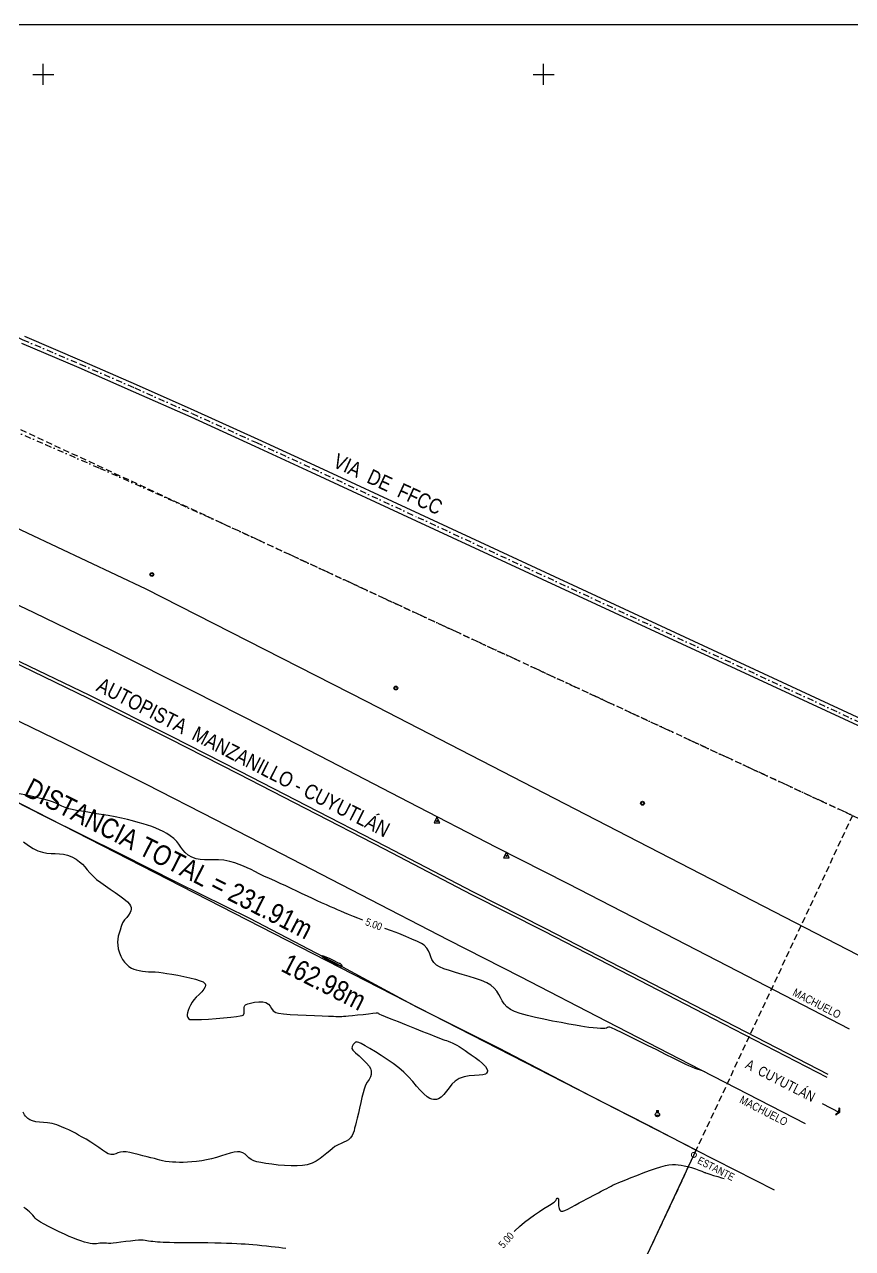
# Model space of a CAD drawing. Header units: metres. Extents: x 587880 to 588453, y 2097032 to 2097560.
# Drawn here: x 588096.3 to 588261.7, y 2097315.3 to 2097560 of the extents above; entities that cross this region are included whole.
import ezdxf
from ezdxf.enums import TextEntityAlignment as Align

# ---------------------------------------------------------------- set-up
doc = ezdxf.new("R2010")
doc.units = ezdxf.units.M
doc.header["$LTSCALE"] = 5
doc.header["$MEASUREMENT"] = 0
doc.linetypes.add('DASHDOT2', pattern=[0.5, 0.25, -0.125, 0, -0.125])
doc.linetypes.add('DASHED2', pattern=[0.375, 0.25, -0.125])
for name, color, linetype in [('1', 7, 'Continuous'), ('ANNOBJ', 7, 'Continuous'), ('BARRERA PROTECTORA', 8, 'Continuous'), ('CONT-MJR', 24, 'Continuous'), ('CONT-MNR', 44, 'Continuous'), ('COORDS', 7, 'Continuous'), ('DISTANCIAS', 7, 'Continuous'), ('EJE DE VIA', 7, 'DASHDOT2'), ('ESTACIONES', 150, 'Continuous'), ('ESTANTE', 7, 'Continuous'), ('FIBRA OPTICA', 22, 'Continuous'), ('LIENZO DE ALAMBRE DE PUAS', 3, 'Continuous'), ('POLIGONO DE ESCRITURAS', 7, 'DASHED2'), ('POLIGONO DE PROPIEDAD', 1, 'Continuous'), ('POSTE DE CFE', 30, 'Continuous'), ('RESPALDO DE MACHUELO', 7, 'Continuous'), ('TEXTOS', 7, 'Continuous'), ('VIA FFCC', 7, 'Continuous')]:
    doc.layers.add(name, color=color, linetype=linetype)
doc.styles.add('S4', font='simplex', dxfattribs={"height": 1.668})
doc.styles.add('style1', font='ARIALN.TTF', dxfattribs={"height": 1.5})

# ---------------------------------------------------------------- blocks, each defined once
blk = doc.blocks.new('POLÍGONO ESCRITURA CUYUTLÁN')
for p, q in [((74.96, 353.15), (299.57, 295.06)), ((299.57, 295.06), (222.35, 0))]:
    blk.add_line(p, q)
blk = doc.blocks.new('ip')
for radius in [0.00127, 0.000953]:
    blk.add_circle((0, 0), radius)
blk = doc.blocks.new('sta')
for p, q in [((-0.0001, 0.00253), (-0.00201, -0.00128)), ((0.0018, -0.00128), (-0.0001, 0.00253)), ((-0.00201, -0.00128), (0.0018, -0.00128))]:
    blk.add_line(p, q)
blk.add_circle((0, 0), 0.000319)
blk = doc.blocks.new('za_arrw0')
for p, q in [((-1, 0), (0, 0)), ((-0.144, 0.188), (-0.097, 0.188)), ((-0.144, 0.188), (-0.05, 0)), ((-0.05, 0), (-0.144, -0.188)), ((-0.097, 0.188), (-0.003, 0)), ((-0.003, 0), (-0.097, -0.188)), ((-0.144, -0.188), (-0.097, -0.188))]:
    blk.add_line(p, q)
for points in [[(-0.144, 0.188), (-0.05, 0), (-0.097, 0.188), (-0.003, 0)], [(-0.144, -0.188), (-0.05, 0), (-0.097, -0.188), (-0.003, 0)]]:
    blk.add_solid(points)

msp = doc.modelspace()

# ---------------------------------------------------------------- linework, layer by layer
at = {"layer": '1'}
msp.add_line((587880.49, 2097559.969), (588453.35, 2097559.969), dxfattribs=at)
at = {"layer": 'BARRERA PROTECTORA'}
for p, q in [((588093.477, 2097432.838), (588108.972, 2097425.332)), ((588093.748, 2097433.4), (588109.247, 2097425.892)), ((588108.972, 2097425.332), (588125.16, 2097417.246)), ((588109.247, 2097425.892), (588125.441, 2097417.803)), ((588125.441, 2097417.803), (588139.284, 2097410.742)), ((588125.16, 2097417.246), (588139, 2097410.187)), ((588139.284, 2097410.742), (588152.642, 2097403.863)), ((588139, 2097410.187), (588152.356, 2097403.308)), ((588152.356, 2097403.308), (588168.124, 2097395.176)), ((588152.642, 2097403.863), (588168.411, 2097395.73)), ((588168.411, 2097395.73), (588185.898, 2097386.632)), ((588168.124, 2097395.176), (588185.613, 2097386.077)), ((588185.613, 2097386.077), (588199.953, 2097378.783)), ((588185.898, 2097386.632), (588200.237, 2097379.338)), ((588199.953, 2097378.783), (588217.257, 2097369.856)), ((588200.237, 2097379.338), (588217.543, 2097370.41)), ((588217.257, 2097369.856), (588233.896, 2097361.266)), ((588217.543, 2097370.41), (588234.182, 2097361.821)), ((588234.182, 2097361.821), (588256.818, 2097350.161)), ((588233.896, 2097361.266), (588256.555, 2097349.595))]:
    msp.add_line(p, q, dxfattribs=at)
at = {"layer": 'CONT-MJR', "elevation": 5, "flags": 128}
for points in [[(588163.858, 2097380.943), (588162.855, 2097381.326), (588162.008, 2097381.666), (588161.033, 2097382.077), (588160.207, 2097382.426), (588159.482, 2097382.735), (588158.807, 2097383.025), (588158.135, 2097383.319), (588157.413, 2097383.637), (588156.595, 2097384.002), (588155.628, 2097384.435), (588154.746, 2097384.835), (588153.798, 2097385.273), (588152.794, 2097385.741), (588151.747, 2097386.233), (588150.668, 2097386.74), (588149.569, 2097387.257), (588148.461, 2097387.775), (588147.356, 2097388.288), (588146.265, 2097388.789), (588145.2, 2097389.27), (588144.115, 2097389.77), (588143.166, 2097390.233), (588142.316, 2097390.66), (588141.529, 2097391.055), (588140.77, 2097391.423), (588140.002, 2097391.766), (588139.189, 2097392.088), (588138.295, 2097392.393), (588137.284, 2097392.684), (588136.12, 2097392.92), (588135.051, 2097393.019), (588134.06, 2097393.032), (588133.13, 2097393.006), (588132.244, 2097392.992), (588131.387, 2097393.039), (588130.54, 2097393.196), (588129.688, 2097393.513), (588128.936, 2097393.956), (588128.361, 2097394.448), (588127.906, 2097394.979), (588127.513, 2097395.538), (588127.123, 2097396.113), (588126.68, 2097396.694), (588126.126, 2097397.268), (588125.402, 2097397.826), (588124.676, 2097398.278), (588123.959, 2097398.674), (588123.234, 2097399.025), (588122.487, 2097399.341), (588121.703, 2097399.634), (588120.865, 2097399.917), (588119.958, 2097400.199), (588118.967, 2097400.493), (588117.876, 2097400.809), (588116.845, 2097401.077), (588115.656, 2097401.339), (588114.353, 2097401.592), (588112.981, 2097401.836), (588111.584, 2097402.071), (588110.205, 2097402.294), (588108.89, 2097402.505), (588107.682, 2097402.703), (588106.626, 2097402.887), (588105.766, 2097403.055), (588105.146, 2097403.207), (588104.364, 2097403.472), (588103.743, 2097403.739), (588103.203, 2097404.007), (588102.663, 2097404.275), (588102.042, 2097404.541), (588101.259, 2097404.804), (588100.527, 2097405.003), (588099.462, 2097405.271), (588098.159, 2097405.581), (588096.714, 2097405.908), (588095.22, 2097406.227)], [(588096.092, 2097396.622), (588097.035, 2097395.878), (588097.995, 2097395.248), (588098.935, 2097394.792), (588099.839, 2097394.513), (588100.713, 2097394.365), (588101.566, 2097394.3), (588102.402, 2097394.273), (588103.23, 2097394.236), (588104.057, 2097394.143), (588104.888, 2097393.947), (588105.731, 2097393.601), (588106.584, 2097393.111), (588107.265, 2097392.617), (588107.825, 2097392.111), (588108.319, 2097391.584), (588108.799, 2097391.028), (588109.318, 2097390.434), (588109.928, 2097389.793), (588110.683, 2097389.097), (588111.502, 2097388.443), (588112.423, 2097387.78), (588113.396, 2097387.114), (588114.371, 2097386.454), (588115.3, 2097385.808), (588116.131, 2097385.184), (588116.815, 2097384.59), (588117.223, 2097384.142), (588117.432, 2097383.824), (588117.518, 2097383.622), (588117.544, 2097383.524), (588117.565, 2097383.402), (588117.58, 2097383.169), (588117.538, 2097382.844), (588117.383, 2097382.445), (588117.071, 2097381.975), (588116.678, 2097381.501), (588116.26, 2097380.989), (588115.873, 2097380.4), (588115.572, 2097379.698), (588115.346, 2097378.973), (588115.154, 2097378.322), (588115.004, 2097377.718), (588114.905, 2097377.134), (588114.866, 2097376.542), (588114.898, 2097375.917), (588115.008, 2097375.232), (588115.226, 2097374.435), (588115.513, 2097373.731), (588115.859, 2097373.113), (588116.252, 2097372.573), (588116.681, 2097372.105), (588117.133, 2097371.7), (588117.649, 2097371.339), (588118.123, 2097371.12), (588118.608, 2097370.987), (588119.156, 2097370.885), (588119.817, 2097370.761), (588120.424, 2097370.669), (588121.037, 2097370.632), (588121.676, 2097370.621), (588122.366, 2097370.604), (588123.127, 2097370.554), (588123.983, 2097370.439), (588124.737, 2097370.313), (588125.732, 2097370.149), (588126.884, 2097369.948), (588128.107, 2097369.714), (588129.319, 2097369.451), (588130.436, 2097369.162), (588131.373, 2097368.85), (588131.937, 2097368.587), (588132.224, 2097368.383), (588132.34, 2097368.244), (588132.374, 2097368.173), (588132.399, 2097368.081), (588132.412, 2097367.891), (588132.344, 2097367.591), (588132.12, 2097367.172), (588131.683, 2097366.627), (588131.147, 2097366.076), (588130.595, 2097365.537), (588130.107, 2097365.026), (588129.764, 2097364.561), (588129.441, 2097363.959), (588129.161, 2097363.39), (588128.943, 2097362.878), (588128.803, 2097362.445), (588128.76, 2097362.115), (588128.797, 2097361.797), (588128.886, 2097361.521), (588129.039, 2097361.293), (588129.268, 2097361.115), (588129.64, 2097361.077), (588130.464, 2097361.081), (588131.629, 2097361.12), (588133.023, 2097361.191), (588134.533, 2097361.287), (588136.05, 2097361.404), (588137.46, 2097361.536), (588138.652, 2097361.677), (588139.373, 2097361.793), (588139.741, 2097361.88), (588139.891, 2097361.938), (588139.934, 2097361.967), (588139.994, 2097362.026), (588140.082, 2097362.159), (588140.151, 2097362.385), (588140.164, 2097362.724), (588140.134, 2097363.169), (588140.147, 2097363.511), (588140.215, 2097363.743), (588140.303, 2097363.88), (588140.362, 2097363.941), (588140.422, 2097363.991), (588140.581, 2097364.087), (588140.9, 2097364.223), (588141.443, 2097364.383), (588142.243, 2097364.534), (588143.086, 2097364.614), (588143.873, 2097364.602), (588144.508, 2097364.481), (588145.013, 2097364.179), (588145.346, 2097363.758), (588145.621, 2097363.287), (588145.955, 2097362.837), (588146.462, 2097362.478), (588147.032, 2097362.34), (588148.035, 2097362.216), (588149.362, 2097362.106), (588150.903, 2097362.01), (588152.549, 2097361.928), (588154.189, 2097361.859), (588155.715, 2097361.805), (588157.016, 2097361.764), (588157.982, 2097361.737), (588158.505, 2097361.724), (588158.964, 2097361.713), (588159.329, 2097361.709), (588159.663, 2097361.712), (588160.028, 2097361.725), (588160.487, 2097361.749), (588161.003, 2097361.794), (588161.821, 2097361.88), (588162.829, 2097361.993), (588163.916, 2097362.115), (588164.97, 2097362.234), (588165.881, 2097362.332), (588166.537, 2097362.395), (588166.828, 2097362.409), (588166.971, 2097362.343), (588167.075, 2097362.252), (588167.214, 2097362.154), (588167.534, 2097362.021), (588168.326, 2097361.701), (588169.488, 2097361.234), (588170.918, 2097360.661), (588172.514, 2097360.024), (588174.173, 2097359.362), (588175.792, 2097358.716), (588177.271, 2097358.128), (588178.506, 2097357.637), (588179.396, 2097357.286), (588179.837, 2097357.114), (588180.267, 2097356.965), (588180.608, 2097356.862), (588180.944, 2097356.751), (588181.362, 2097356.578), (588181.722, 2097356.413), (588182.146, 2097356.212), (588182.624, 2097355.968), (588183.147, 2097355.674), (588183.706, 2097355.325), (588184.291, 2097354.914), (588184.837, 2097354.525), (588185.535, 2097354.042), (588186.309, 2097353.491), (588187.087, 2097352.899), (588187.793, 2097352.29), (588188.354, 2097351.693), (588188.649, 2097351.24), (588188.754, 2097350.924), (588188.761, 2097350.728), (588188.743, 2097350.634), (588188.708, 2097350.535), (588188.6, 2097350.367), (588188.349, 2097350.18), (588187.871, 2097350.03), (588187.087, 2097349.944), (588186.155, 2097349.902), (588185.137, 2097349.827), (588184.097, 2097349.644), (588183.095, 2097349.276), (588182.327, 2097348.77), (588181.678, 2097348.139), (588181.109, 2097347.444), (588180.581, 2097346.744), (588180.056, 2097346.098), (588179.495, 2097345.567), (588178.995, 2097345.265), (588178.576, 2097345.13), (588178.272, 2097345.09), (588178.112, 2097345.087), (588177.967, 2097345.095), (588177.683, 2097345.144), (588177.265, 2097345.294), (588176.719, 2097345.622), (588176.04, 2097346.207), (588175.348, 2097346.946), (588174.625, 2097347.796), (588173.852, 2097348.714), (588173.011, 2097349.657), (588172.083, 2097350.581), (588171.049, 2097351.443), (588169.915, 2097352.27), (588168.727, 2097353.096), (588167.531, 2097353.895), (588166.37, 2097354.64), (588165.289, 2097355.305), (588164.332, 2097355.861), (588163.543, 2097356.282), (588163.063, 2097356.503), (588162.806, 2097356.593), (588162.689, 2097356.613), (588162.648, 2097356.611), (588162.569, 2097356.591), (588162.415, 2097356.53), (588162.199, 2097356.388), (588161.952, 2097356.126), (588161.739, 2097355.724), (588161.67, 2097355.293), (588161.876, 2097354.951), (588162.394, 2097354.439), (588163.106, 2097353.803), (588163.892, 2097353.088), (588164.634, 2097352.338), (588165.117, 2097351.744), (588165.373, 2097351.317), (588165.48, 2097351.047), (588165.511, 2097350.917), (588165.534, 2097350.771), (588165.553, 2097350.495), (588165.52, 2097350.118), (588165.385, 2097349.662), (588165.108, 2097349.126), (588164.765, 2097348.573), (588164.415, 2097347.946), (588164.114, 2097347.188), (588163.908, 2097346.442), (588163.682, 2097345.516), (588163.445, 2097344.478), (588163.206, 2097343.397), (588162.974, 2097342.341), (588162.757, 2097341.377), (588162.566, 2097340.575), (588162.408, 2097340.002), (588162.234, 2097339.374), (588162.11, 2097338.851), (588161.97, 2097338.388), (588161.752, 2097337.935), (588161.391, 2097337.447), (588160.993, 2097337.072), (588160.552, 2097336.788), (588160.067, 2097336.55), (588159.532, 2097336.317), (588158.944, 2097336.044), (588158.3, 2097335.688), (588157.786, 2097335.324), (588157.245, 2097334.872), (588156.666, 2097334.363), (588156.036, 2097333.828), (588155.343, 2097333.299), (588154.574, 2097332.806), (588153.717, 2097332.383), (588152.76, 2097332.059), (588151.843, 2097331.897), (588150.748, 2097331.823), (588149.528, 2097331.825), (588148.239, 2097331.888), (588146.935, 2097331.999), (588145.671, 2097332.145), (588144.503, 2097332.313), (588143.483, 2097332.488), (588142.668, 2097332.659), (588142.112, 2097332.811), (588141.526, 2097333.092), (588141.082, 2097333.442), (588140.71, 2097333.817), (588140.339, 2097334.174), (588139.9, 2097334.468), (588139.321, 2097334.655), (588138.8, 2097334.668), (588138.145, 2097334.566), (588137.378, 2097334.375), (588136.522, 2097334.121), (588135.6, 2097333.831), (588134.632, 2097333.532), (588133.642, 2097333.249), (588132.652, 2097333.01), (588131.684, 2097332.84), (588130.654, 2097332.716), (588129.698, 2097332.626), (588128.809, 2097332.568), (588127.983, 2097332.537), (588127.212, 2097332.532), (588126.492, 2097332.549), (588125.816, 2097332.585), (588125.179, 2097332.636), (588124.446, 2097332.727), (588123.854, 2097332.839), (588123.333, 2097332.971), (588122.814, 2097333.12), (588122.226, 2097333.283), (588121.501, 2097333.458), (588120.741, 2097333.639), (588119.892, 2097333.854), (588119.002, 2097334.082), (588118.121, 2097334.3), (588117.295, 2097334.484), (588116.573, 2097334.611), (588116.003, 2097334.659), (588115.413, 2097334.585), (588114.937, 2097334.415), (588114.504, 2097334.227), (588114.045, 2097334.1), (588113.49, 2097334.112), (588113.007, 2097334.272), (588112.452, 2097334.576), (588111.824, 2097334.993), (588111.123, 2097335.491), (588110.348, 2097336.038), (588109.5, 2097336.602), (588108.576, 2097337.151), (588107.789, 2097337.59), (588107.086, 2097337.985), (588106.433, 2097338.346), (588105.796, 2097338.684), (588105.142, 2097339.01), (588104.436, 2097339.334), (588103.645, 2097339.666), (588102.734, 2097340.018), (588101.78, 2097340.301), (588100.884, 2097340.454), (588100.044, 2097340.531), (588099.257, 2097340.584), (588098.522, 2097340.666), (588097.837, 2097340.83), (588097.325, 2097341.055), (588096.961, 2097341.297), (588096.727, 2097341.499), (588096.613, 2097341.614), (588096.489, 2097341.753), (588096.27, 2097342.052), (588096.009, 2097342.541)], [(588232.216, 2097350.635), (588232.143, 2097350.662), (588231.989, 2097350.717), (588231.74, 2097350.805), (588231.373, 2097350.932), (588230.861, 2097351.111), (588230.292, 2097351.318), (588229.668, 2097351.559), (588228.992, 2097351.839), (588228.395, 2097352.118), (588227.366, 2097352.62), (588225.994, 2097353.3), (588224.372, 2097354.108), (588222.588, 2097355), (588220.735, 2097355.926), (588218.902, 2097356.841), (588217.18, 2097357.696), (588215.66, 2097358.445), (588214.432, 2097359.041), (588213.587, 2097359.436), (588213.216, 2097359.584), (588212.951, 2097359.556), (588212.741, 2097359.46), (588212.526, 2097359.35), (588212.248, 2097359.277), (588211.918, 2097359.268), (588211.392, 2097359.289), (588210.712, 2097359.339), (588209.919, 2097359.416), (588209.054, 2097359.521), (588208.157, 2097359.653), (588207.458, 2097359.767), (588206.394, 2097359.946), (588205.044, 2097360.181), (588203.485, 2097360.464), (588201.798, 2097360.787), (588200.06, 2097361.141), (588198.351, 2097361.518), (588196.749, 2097361.911), (588195.334, 2097362.31), (588194.183, 2097362.709), (588193.376, 2097363.097), (588192.654, 2097363.643), (588192.123, 2097364.227), (588191.719, 2097364.84), (588191.38, 2097365.47), (588191.044, 2097366.107), (588190.647, 2097366.743), (588190.128, 2097367.366), (588189.422, 2097367.967), (588188.628, 2097368.426), (588187.598, 2097368.866), (588186.397, 2097369.289), (588185.087, 2097369.699), (588183.735, 2097370.096), (588182.403, 2097370.483), (588181.155, 2097370.863), (588180.055, 2097371.237), (588179.168, 2097371.607), (588178.557, 2097371.976), (588178.027, 2097372.516), (588177.678, 2097373.075), (588177.439, 2097373.646), (588177.236, 2097374.223), (588176.997, 2097374.798), (588176.651, 2097375.365), (588176.126, 2097375.916), (588175.589, 2097376.272), (588174.76, 2097376.697), (588173.691, 2097377.179), (588172.435, 2097377.702), (588171.046, 2097378.253), (588169.575, 2097378.816), (588168.256, 2097379.31)], [(588194.118, 2097318.708), (588194.247, 2097318.842), (588195.177, 2097319.729), (588196.143, 2097320.555), (588197.151, 2097321.338), (588198.162, 2097322.066), (588199.139, 2097322.729), (588200.043, 2097323.314), (588200.838, 2097323.81), (588201.484, 2097324.207), (588201.945, 2097324.493), (588202.182, 2097324.658), (588202.403, 2097324.909), (588202.576, 2097325.167), (588202.723, 2097325.359), (588202.871, 2097325.411), (588202.944, 2097325.15), (588202.962, 2097324.566), (588202.997, 2097323.851), (588203.086, 2097323.316), (588203.214, 2097323.002), (588203.336, 2097322.857), (588203.41, 2097322.808), (588203.47, 2097322.784), (588203.607, 2097322.761), (588203.856, 2097322.784), (588204.26, 2097322.909), (588204.864, 2097323.187), (588205.553, 2097323.562), (588206.304, 2097323.993), (588207.091, 2097324.439), (588207.891, 2097324.858), (588208.635, 2097325.231), (588209.292, 2097325.572), (588209.881, 2097325.888), (588210.426, 2097326.185), (588210.95, 2097326.471), (588211.473, 2097326.752), (588212.019, 2097327.035), (588212.604, 2097327.336), (588213.078, 2097327.585), (588213.499, 2097327.803), (588213.923, 2097328.014), (588214.407, 2097328.238), (588215.01, 2097328.499), (588215.575, 2097328.732), (588216.412, 2097329.069), (588217.455, 2097329.481), (588218.637, 2097329.94), (588219.893, 2097330.416), (588221.158, 2097330.88), (588222.365, 2097331.305), (588223.449, 2097331.662), (588224.344, 2097331.921), (588224.984, 2097332.054), (588225.725, 2097332.119), (588226.349, 2097332.121), (588226.911, 2097332.069), (588227.466, 2097331.972), (588228.067, 2097331.841), (588228.771, 2097331.684), (588229.556, 2097331.485), (588230.326, 2097331.244), (588231.027, 2097330.994), (588231.605, 2097330.77), (588232.003, 2097330.605), (588232.169, 2097330.534), (588232.268, 2097330.48), (588232.367, 2097330.428), (588232.607, 2097330.352), (588233.178, 2097330.178), (588233.947, 2097329.944), (588234.779, 2097329.691), (588235.542, 2097329.46), (588236.102, 2097329.289)]]:
    msp.add_lwpolyline(points, dxfattribs=at)
at = {"layer": 'CONT-MNR', "elevation": 5.5, "flags": 128}
msp.add_lwpolyline([(588159.421, 2097372.195), (588159.382, 2097372.225), (588159.311, 2097372.265), (588159.206, 2097372.298), (588159.036, 2097372.352), (588158.734, 2097372.501), (588158.108, 2097372.815), (588157.322, 2097373.199), (588156.541, 2097373.558), (588156.029, 2097373.763), (588155.767, 2097373.838), (588155.67, 2097373.838), (588155.649, 2097373.822), (588155.647, 2097373.795), (588155.698, 2097373.72), (588155.892, 2097373.562), (588156.318, 2097373.29), (588157.005, 2097372.901), (588157.715, 2097372.526), (588158.292, 2097372.234), (588158.577, 2097372.097), (588158.78, 2097372.036), (588158.988, 2097371.984), (588159.249, 2097371.853), (588159.562, 2097371.692), (588159.752, 2097371.658), (588159.727, 2097371.809), (588159.582, 2097372.024)], close=True, dxfattribs=at)
msp.add_lwpolyline([(588148.464, 2097315.304), (588147.811, 2097315.404), (588147.107, 2097315.498), (588146.346, 2097315.587), (588145.524, 2097315.676), (588144.637, 2097315.767), (588143.679, 2097315.864), (588142.743, 2097315.956), (588141.899, 2097316.034), (588141.108, 2097316.1), (588140.332, 2097316.157), (588139.533, 2097316.208), (588138.674, 2097316.255), (588137.715, 2097316.3), (588136.62, 2097316.347), (588135.56, 2097316.381), (588134.306, 2097316.407), (588132.918, 2097316.427), (588131.458, 2097316.442), (588129.989, 2097316.453), (588128.571, 2097316.463), (588127.267, 2097316.471), (588126.138, 2097316.481), (588125.246, 2097316.493), (588124.653, 2097316.508), (588123.988, 2097316.54), (588123.394, 2097316.574), (588122.859, 2097316.61), (588122.37, 2097316.649), (588121.915, 2097316.692), (588121.479, 2097316.737), (588121.03, 2097316.8), (588120.675, 2097316.872), (588120.352, 2097316.94), (588119.997, 2097316.992), (588119.549, 2097317.017), (588119.075, 2097316.992), (588118.353, 2097316.918), (588117.467, 2097316.811), (588116.501, 2097316.687), (588115.538, 2097316.561), (588114.663, 2097316.448), (588113.959, 2097316.365), (588113.511, 2097316.327), (588113.016, 2097316.331), (588112.63, 2097316.364), (588112.244, 2097316.398), (588111.749, 2097316.408), (588111.333, 2097316.376), (588110.987, 2097316.317), (588110.662, 2097316.258), (588110.307, 2097316.224), (588109.874, 2097316.24), (588109.415, 2097316.31), (588108.862, 2097316.436), (588108.226, 2097316.614), (588107.516, 2097316.841), (588106.742, 2097317.114), (588105.915, 2097317.43), (588105.161, 2097317.747), (588104.226, 2097318.17), (588103.185, 2097318.662), (588102.113, 2097319.185), (588101.088, 2097319.702), (588100.183, 2097320.174), (588099.475, 2097320.565), (588099.04, 2097320.836), (588098.674, 2097321.135), (588098.411, 2097321.408), (588098.186, 2097321.68), (588097.936, 2097321.974), (588097.598, 2097322.314), (588097.258, 2097322.617), (588096.907, 2097322.913), (588096.533, 2097323.219), (588096.124, 2097323.546)], dxfattribs=at)
at = {"layer": 'COORDS', "linetype": 'Continuous'}
for p, q in [((588097.9, 2097550), (588102.1, 2097550)), ((588100, 2097547.9), (588100, 2097552.1)), ((588197.9, 2097550), (588202.1, 2097550)), ((588200, 2097547.9), (588200, 2097552.1))]:
    msp.add_line(p, q, dxfattribs=at)
at = {"layer": 'EJE DE VIA'}
for points in [[(588022.71, 2097527.026), (588033.919, 2097522.463), (588050.214, 2097515.833), (588066.292, 2097509.264), (588075.044, 2097505.676), (588085.572, 2097501.34), (588095.963, 2097496.97), (588107.402, 2097492.081), (588118.296, 2097487.321), (588129.786, 2097482.214), (588142.604, 2097476.39), (588153.87, 2097471.194), (588174.866, 2097461.456), (588284.791, 2097410.466)], [(588016.112, 2097510.817), (588027.322, 2097506.254), (588043.607, 2097499.628), (588059.663, 2097493.068), (588068.393, 2097489.489), (588078.848, 2097485.183), (588089.132, 2097480.858), (588100.46, 2097476.017), (588111.239, 2097471.307), (588122.612, 2097466.252), (588135.319, 2097460.478), (588146.524, 2097455.31), (588167.504, 2097445.58), (588277.428, 2097394.591)]]:
    msp.add_lwpolyline(points, dxfattribs=at)
at = {"layer": 'ESTANTE', "const_width": 0.2}
msp.add_lwpolyline([(588229.517, 2097334.038, 1), (588230.517, 2097334.038, 1)], format="xyb", close=True, dxfattribs=at)
at = {"layer": 'FIBRA OPTICA', "const_width": 0.431}
msp.add_lwpolyline([(588222.512, 2097342.075, 1), (588222.944, 2097342.075, 1)], format="xyb", dxfattribs=at)
at = {"layer": 'FIBRA OPTICA'}
msp.add_circle((588222.728, 2097342.075), 0.431, dxfattribs=at)
at = {"layer": 'LIENZO DE ALAMBRE DE PUAS'}
for p, q in [((588022.458, 2097493.486), (588120.485, 2097447.185)), ((588120.485, 2097447.185), (588164.508, 2097424.717)), ((588164.508, 2097424.717), (588266.905, 2097371.906)), ((588085.421, 2097409.317), (588100.381, 2097401.688)), ((588100.381, 2097401.688), (588115.452, 2097394.19)), ((588115.452, 2097394.19), (588126.622, 2097388.516)), ((588126.622, 2097388.516), (588141.251, 2097381.363)), ((588141.251, 2097381.363), (588158.953, 2097372.091)), ((588158.953, 2097372.091), (588174.591, 2097363.623)), ((588174.591, 2097363.623), (588191.115, 2097355.329)), ((588191.115, 2097355.329), (588209.366, 2097345.867)), ((588209.366, 2097345.867), (588220.88, 2097339.996)), ((588220.88, 2097339.996), (588230.352, 2097335.037)), ((588230.352, 2097335.037), (588246.085, 2097327.023))]:
    msp.add_line(p, q, dxfattribs=at)
at = {"layer": 'POLIGONO DE PROPIEDAD', "linetype": 'Continuous', "flags": 128}
msp.add_lwpolyline([(588132.581, 2097125.566), (588230.459, 2097334.983), (588085.421, 2097409.317), (588022.918, 2097438.392), (587925.28, 2097227.892)], close=True, dxfattribs=at)
at = {"layer": 'RESPALDO DE MACHUELO'}
for p, q in [((588084.733, 2097448.843), (588098.1, 2097442.425)), ((588098.1, 2097442.425), (588113.67, 2097434.882)), ((588113.67, 2097434.882), (588129.956, 2097426.747)), ((588129.956, 2097426.747), (588143.854, 2097419.659)), ((588089.037, 2097423.632), (588104.46, 2097416.161)), ((588143.854, 2097419.659), (588157.232, 2097412.769)), ((588104.46, 2097416.161), (588120.554, 2097408.121)), ((588157.232, 2097412.769), (588173.02, 2097404.626)), ((588120.554, 2097408.121), (588134.338, 2097401.091)), ((588173.02, 2097404.626), (588190.481, 2097395.541)), ((588134.338, 2097401.091), (588147.674, 2097394.223)), ((588147.674, 2097394.223), (588163.423, 2097386.1)), ((588190.481, 2097395.541), (588204.805, 2097388.255)), ((588204.805, 2097388.255), (588222.138, 2097379.314)), ((588163.423, 2097386.1), (588180.937, 2097376.988)), ((588222.138, 2097379.314), (588238.774, 2097370.726)), ((588180.937, 2097376.988), (588195.293, 2097369.686)), ((588195.293, 2097369.686), (588212.57, 2097360.773)), ((588238.774, 2097370.726), (588261.038, 2097359.258)), ((588212.57, 2097360.773), (588229.212, 2097352.182)), ((588229.212, 2097352.182), (588252.251, 2097340.315))]:
    msp.add_line(p, q, dxfattribs=at)
at = {"layer": 'VIA FFCC'}
for p, q in [((588095.669, 2097496.278), (588107.104, 2097491.391)), ((588096.256, 2097497.663), (588107.701, 2097492.772)), ((588107.104, 2097491.391), (588117.993, 2097486.633)), ((588107.701, 2097492.772), (588118.6, 2097488.009)), ((588117.993, 2097486.633), (588129.478, 2097481.528)), ((588118.6, 2097488.009), (588130.095, 2097482.9)), ((588129.478, 2097481.528), (588142.291, 2097475.706)), ((588130.095, 2097482.9), (588142.917, 2097477.074)), ((588142.917, 2097477.074), (588154.185, 2097471.876)), ((588142.291, 2097475.706), (588153.554, 2097470.511)), ((588154.185, 2097471.876), (588175.183, 2097462.138)), ((588153.554, 2097470.511), (588174.55, 2097460.774)), ((588175.183, 2097462.138), (588285.108, 2097411.148)), ((588174.55, 2097460.774), (588284.475, 2097409.784))]:
    msp.add_line(p, q, dxfattribs=at)

# ---------------------------------------------------------------- block references
at = {"layer": 'ANNOBJ', "xscale": 3.870959999790956, "yscale": 3.870959999971594, "zscale": 3.87096, "rotation": 332.829661080548}
msp.add_blockref('za_arrw0', (588259.116, 2097342.526), dxfattribs=at)
at = {"layer": 'ESTACIONES', "xscale": 304.8, "yscale": 304.8, "zscale": 304.8}
for p in [(588178.711, 2097400.765, 5.121), (588192.579, 2097393.774, 5.14)]:
    msp.add_blockref('sta', p, dxfattribs=at)
at = {"layer": 'POLIGONO DE ESCRITURAS', "rotation": 349.6161373277561}
msp.add_blockref('POLÍGONO ESCRITURA CUYUTLÁN', (587913.873, 2097165.642), dxfattribs=at)
at = {"layer": 'POSTE DE CFE', "xscale": 304.8, "yscale": 304.8, "zscale": 304.8}
for p in [(588121.714, 2097450.034, 3.923), (588170.463, 2097427.338, 3.923), (588219.744, 2097404.314, 3.923)]:
    msp.add_blockref('ip', p, dxfattribs=at)

# ---------------------------------------------------------------- texts
at = {"layer": 'CONT-MJR', "char_height": 1.5, "attachment_point": 5, "style": 'style1'}
for insert, rotation in [((588166.056, 2097380.126, 5), 339.7135), ((588192.521, 2097316.99, 5), 48.01924)]:
    msp.add_mtext('{5.00}', dxfattribs=dict(at, insert=insert, rotation=rotation))
at = {"layer": 'DISTANCIAS', "style": 'style1'}
msp.add_text('DISTANCIA TOTAL = 231.91m', height=4, rotation=332.86407, dxfattribs=at).set_placement((588095.929, 2097405.969))
at = {"layer": 'DISTANCIAS', "insert": (588157.028, 2097370.37), "char_height": 4, "attachment_point": 2, "rotation": 332.86407, "style": 'style1'}
msp.add_mtext('162.98m', dxfattribs=at)
at = {"layer": 'FIBRA OPTICA', "style": 'S4'}
msp.add_text('FO', height=0.3228, dxfattribs=at).set_placement((588222.739, 2097342.583), align=Align.CENTER)
at = {"layer": 'TEXTOS', "style": 'style1'}
for s, height, rotation, p in [('VIA  DE  FFCC', 3, 335.23873, (588157.684, 2097471.622)), ('AUTOPISTA  MANZANILLO - CUYUTLÁN', 3, 332.97789, (588110.412, 2097426.901)), ('MACHUELO', 1.6, 332.74696, (588249.615, 2097365.971)), ('A  CUYUTLÁN', 2, 332.81456, (588240.115, 2097351.454)), ('MACHUELO', 1.6, 332.74696, (588238.997, 2097344.521)), ('ESTANTE', 1.5, 332.62772, (588230.592, 2097332.429))]:
    msp.add_text(s, height=height, rotation=rotation, dxfattribs=at).set_placement(p)

doc.saveas('drawing.dxf')
